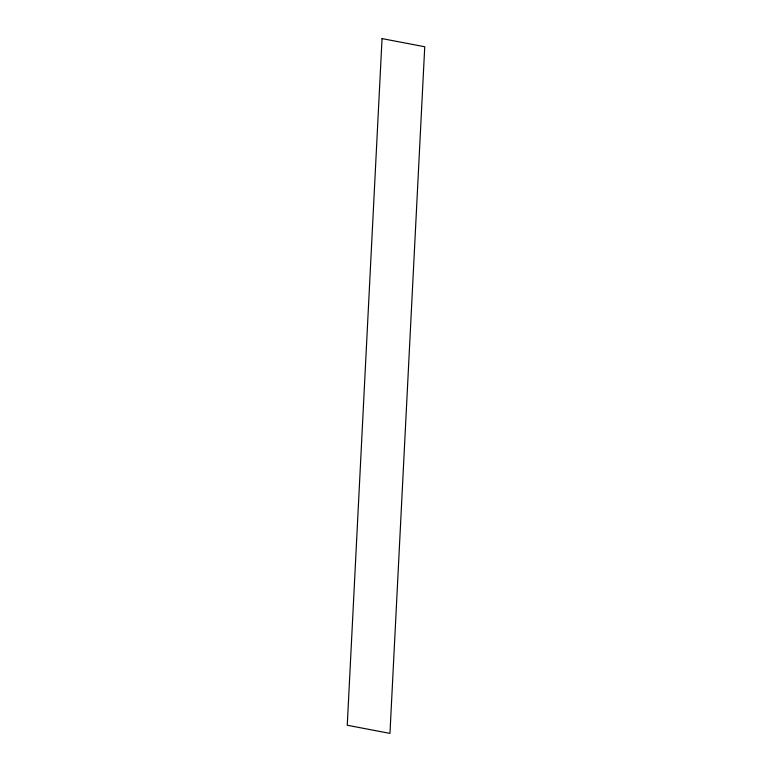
<?xml version="1.0" encoding="UTF-8"?>
<svg xmlns="http://www.w3.org/2000/svg" width="772" height="772" viewBox="0 0 772 772"><rect width="100%" height="100%" fill="white"/><g stroke="black" fill="none" stroke-linecap="round" stroke-linejoin="round"><path stroke-width="1.16" d="M382.043 38.6L347.255 725.246L389.957 733.4L424.745 46.754L382.043 38.6"/></g></svg>
